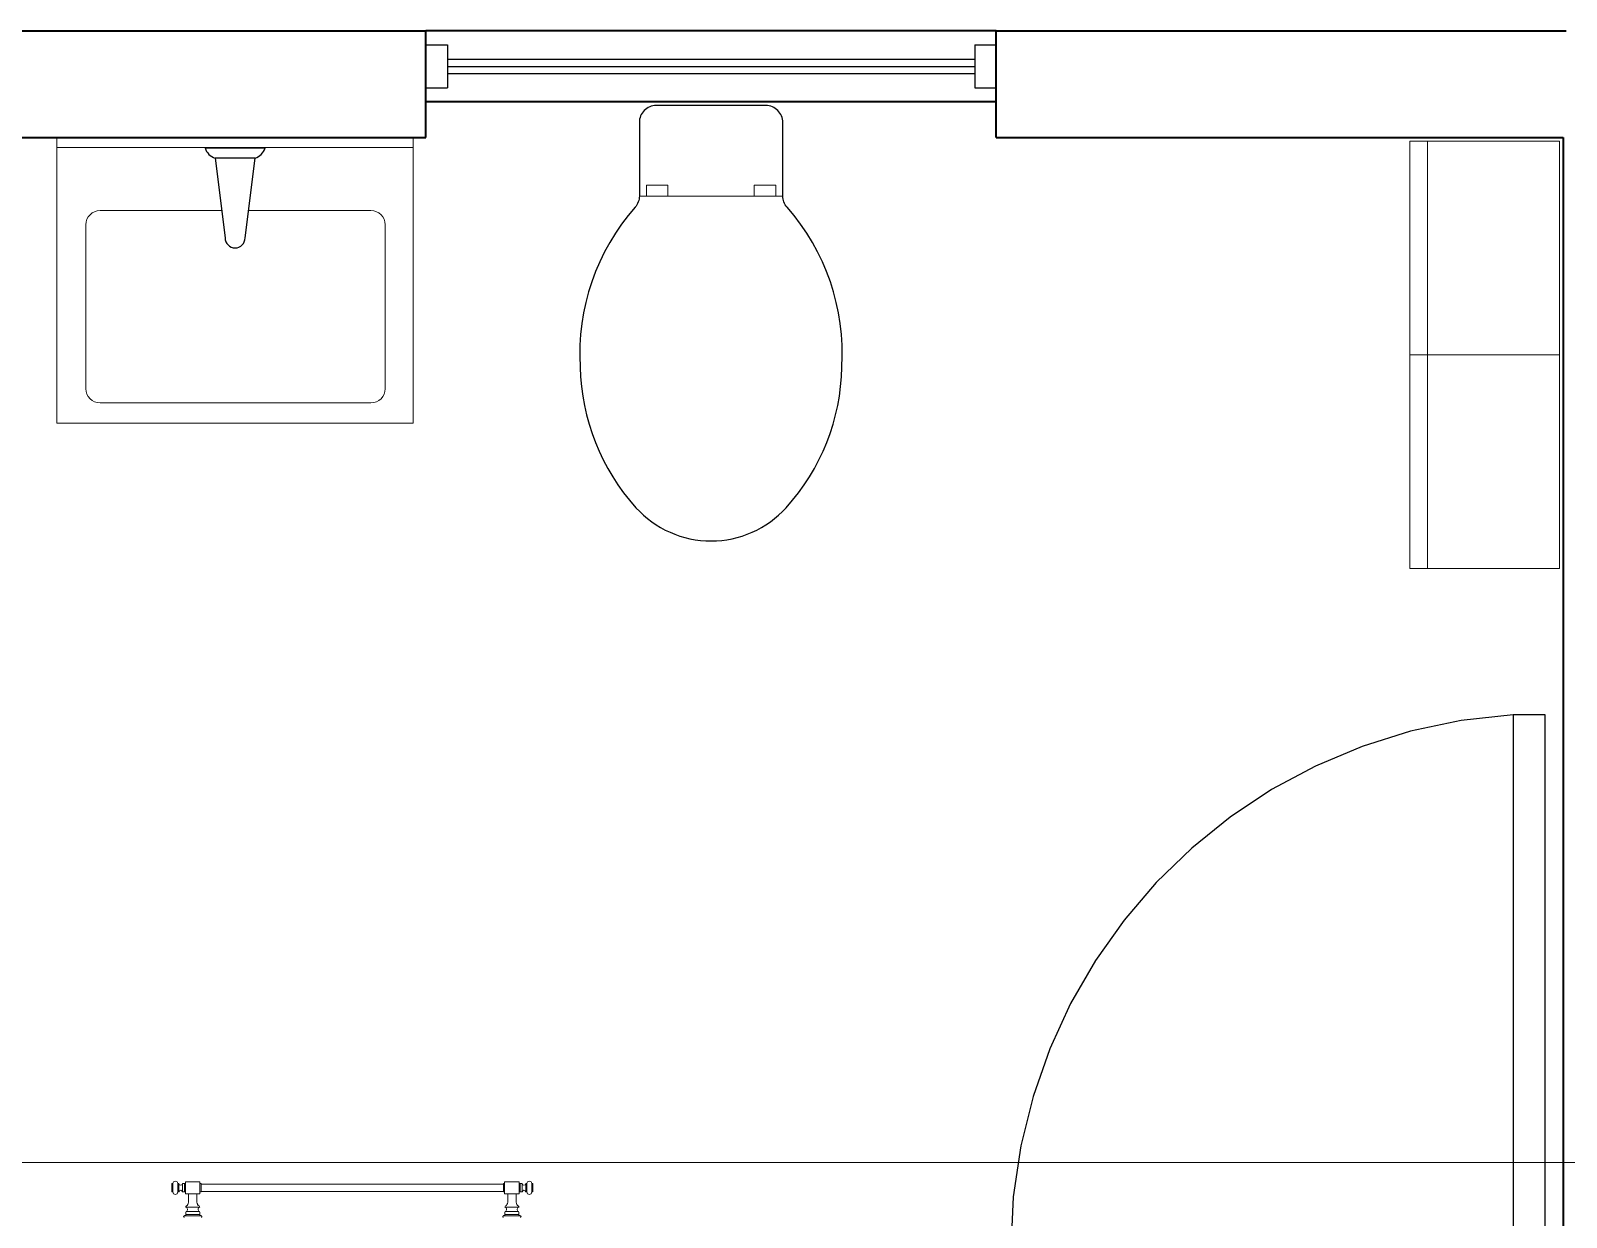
# Model space of a CAD drawing. Header units: metres. Extents: x -56 to -36, y -677 to -309.
# Drawn here: x -54.538 to -52.383, y -315.01 to -313.345 of the extents above; entities that cross this region are included whole.
import ezdxf

# ---------------------------------------------------------------- set-up
doc = ezdxf.new("R2010")
doc.units = ezdxf.units.M
doc.header["$LTSCALE"] = 5
doc.header["$MEASUREMENT"] = 0
doc.linetypes.add('HIDDEN', pattern=[0.375, 0.25, -0.125])
doc.layers.add('A-ANNO-NPLT', color=210, linetype='Continuous', lineweight=18, plot=False)
for name, color, linetype, lineweight in [('A-DOOR-FULL', 7, 'Continuous', 25), ('A-FLOR-LEVL', 7, 'Continuous', 35), ('A-FURN', 7, 'Continuous', 18), ('A-GLAZ-FULL', 4, 'Continuous', 25), ('A-WALL-FULL', 7, 'Continuous', 35), ('A-WALL-FULL-EXTR', 7, 'Continuous', 35), ('A-WALL-FULL-INTR', 7, 'Continuous', 35)]:
    doc.layers.add(name, color=color, linetype=linetype, lineweight=lineweight)

# ---------------------------------------------------------------- blocks, each defined once
blk = doc.blocks.new('DOOR-75')
for points in [[(-0.07, 0.84), (-0.07, 0.09), (-0.025, 0.09), (-0.025, 0.84), (-0.07, 0.84)], [(-0.775, 0.09), (-0.8, 0.09), (-0.8, 0), (-0.755, 0), (-0.755, 0.045), (-0.775, 0.045), (-0.775, 0.09)], [(-0.025, 0.09), (0, 0.09), (0, 0), (-0.045, 0), (-0.045, 0.045), (-0.025, 0.045), (-0.025, 0.09)]]:
    blk.add_lwpolyline(points)
at = {"linetype": 'HIDDEN'}
blk.add_arc((-0.0225, 0.089), 0.7525, 93.6181, 179.9249, dxfattribs=at)

msp = doc.modelspace()

# ---------------------------------------------------------------- linework, layer by layer
for p, q in [((-53.8132, -313.445), (-53.3532, -313.445)), ((-54.209, -313.5098), (-54.2931, -313.5098)), ((-54.223, -313.5238), (-54.2791, -313.5238)), ((-54.2791, -313.5238), (-54.2651, -313.6358)), ((-54.237, -313.6358), (-54.223, -313.5238))]:
    msp.add_line(p, q)
msp.add_lwpolyline([(-53.4825, -313.4737, 0.414214), (-53.5062, -313.45), (-53.5121, -313.45), (-53.6542, -313.45), (-53.6601, -313.45, 0.414214), (-53.6838, -313.4737), (-53.6838, -313.577, -0.182714), (-53.6897, -313.5927, 0.19878), (-53.7667, -313.8171, 0.181234), (-53.6885, -314.0144, 0.443404), (-53.4778, -314.0144, 0.181234), (-53.3996, -313.8171, 0.19878), (-53.4766, -313.5927, -0.182714), (-53.4825, -313.577)], format="xyb", close=True)
for centre, radius, start, end in [((-54.2733, -313.504), 0.0205, 196.1502, 253.8498), ((-54.2287, -313.504), 0.0205, 286.1502, 343.8498), ((-54.251, -313.6358), 0.014, 180, 0)]:
    msp.add_arc(centre, radius, start, end)
at = {"layer": 'A-ANNO-NPLT'}
msp.add_line((-56.0364, -314.9335), (-36.1652, -314.9335), dxfattribs=at)
at = {"layer": 'A-FLOR-LEVL'}
for p, q in [((-53.1832, -313.345), (-53.9832, -313.345)), ((-53.1832, -313.445), (-53.9832, -313.445))]:
    msp.add_line(p, q, dxfattribs=at)
at = {"layer": 'A-FURN'}
for p, q in [((-54.5011, -313.4956), (-54.5011, -313.8956)), ((-54.0011, -313.8956), (-54.0011, -313.4956)), ((-54.5013, -313.5088), (-54.0012, -313.5088)), ((-52.5777, -313.5), (-52.5777, -313.8)), ((-53.6838, -313.577), (-53.4825, -313.577)), ((-53.6738, -313.577), (-53.6738, -313.562)), ((-53.6738, -313.562), (-53.6438, -313.562)), ((-53.6738, -313.577), (-53.6438, -313.577)), ((-53.6438, -313.577), (-53.6438, -313.562)), ((-53.5225, -313.577), (-53.5225, -313.562)), ((-53.5225, -313.562), (-53.4925, -313.562)), ((-53.4925, -313.577), (-53.4925, -313.562)), ((-54.2685, -313.5974), (-54.4404, -313.5974)), ((-54.0604, -313.5974), (-54.2323, -313.5974)), ((-54.4604, -313.6174), (-54.4604, -313.8474)), ((-54.0404, -313.8474), (-54.0404, -313.6174)), ((-52.5777, -313.8), (-52.5777, -314.1)), ((-54.4404, -313.8674), (-54.0604, -313.8674)), ((-54.5011, -313.8956), (-54.0011, -313.8956)), ((-54.3003, -314.9605), (-54.3206, -314.9605)), ((-54.3206, -314.9605), (-54.3206, -314.963)), ((-54.3003, -314.963), (-54.3003, -314.9605)), ((-53.8525, -314.9605), (-53.8728, -314.9605)), ((-53.8728, -314.9605), (-53.8728, -314.963)), ((-53.8525, -314.963), (-53.8525, -314.9605)), ((-54.3383, -314.963), (-54.34, -314.963)), ((-54.34, -314.963), (-54.34, -314.9748)), ((-54.34, -314.9748), (-54.3383, -314.9748)), ((-54.3383, -314.9748), (-54.3383, -314.963)), ((-54.3315, -314.9748), (-54.3315, -314.963)), ((-54.3299, -314.963), (-54.3315, -314.963)), ((-54.3315, -314.9748), (-54.3299, -314.9748)), ((-54.3299, -314.9748), (-54.3299, -314.963)), ((-54.3248, -314.9748), (-54.3248, -314.963)), ((-54.3206, -314.963), (-54.3248, -314.963)), ((-54.3248, -314.9748), (-54.3206, -314.9748)), ((-54.3222, -314.9748), (-54.3222, -314.963)), ((-54.3206, -314.9748), (-54.3206, -314.963)), ((-54.3206, -314.9748), (-54.3206, -314.9773)), ((-54.3206, -314.9773), (-54.3003, -314.9773)), ((-54.3163, -314.9891), (-54.3163, -314.9773)), ((-54.3045, -314.9891), (-54.3045, -314.9773)), ((-54.3003, -314.963), (-54.3003, -314.9748)), ((-54.2986, -314.963), (-54.3003, -314.963)), ((-54.3003, -314.9773), (-54.3003, -314.9748)), ((-54.3003, -314.9748), (-54.2986, -314.9748)), ((-54.2986, -314.9638), (-54.2986, -314.963)), ((-54.2986, -314.974), (-54.2986, -314.9638)), ((-53.8745, -314.9638), (-54.2986, -314.9638)), ((-54.2986, -314.9748), (-54.2986, -314.974)), ((-54.2986, -314.974), (-53.8745, -314.974)), ((-53.8728, -314.963), (-53.8745, -314.963)), ((-53.8745, -314.963), (-53.8745, -314.9638)), ((-53.8745, -314.974), (-53.8745, -314.9638)), ((-53.8745, -314.974), (-53.8745, -314.9748)), ((-53.8745, -314.9748), (-53.8728, -314.9748)), ((-53.8728, -314.963), (-53.8728, -314.9748)), ((-53.8728, -314.9748), (-53.8728, -314.9773)), ((-53.8728, -314.9773), (-53.8525, -314.9773)), ((-53.8685, -314.9891), (-53.8685, -314.9773)), ((-53.8567, -314.9891), (-53.8567, -314.9773)), ((-53.8525, -314.9748), (-53.8525, -314.963)), ((-53.8483, -314.963), (-53.8525, -314.963)), ((-53.8525, -314.9773), (-53.8525, -314.9748)), ((-53.8525, -314.9748), (-53.8483, -314.9748)), ((-53.8508, -314.9748), (-53.8508, -314.963)), ((-53.8483, -314.9748), (-53.8483, -314.963)), ((-53.8432, -314.9748), (-53.8432, -314.963)), ((-53.8415, -314.963), (-53.8432, -314.963)), ((-53.8432, -314.9748), (-53.8415, -314.9748)), ((-53.8415, -314.9748), (-53.8415, -314.963)), ((-53.8348, -314.9748), (-53.8348, -314.963)), ((-53.8331, -314.963), (-53.8348, -314.963)), ((-53.8348, -314.9748), (-53.8331, -314.9748)), ((-53.8331, -314.9748), (-53.8331, -314.963)), ((-54.3004, -314.9959), (-54.3204, -314.9959)), ((-54.3011, -315.0023), (-54.3197, -315.0023)), ((-53.8726, -314.9959), (-53.8527, -314.9959)), ((-53.8719, -315.0023), (-53.8533, -315.0023)), ((-54.3222, -315.0082), (-54.3197, -315.0065)), ((-54.2986, -315.0082), (-54.3222, -315.0082)), ((-54.3011, -315.0065), (-54.3197, -315.0065)), ((-54.2986, -315.0082), (-54.3011, -315.0065)), ((-53.8745, -315.0082), (-53.8719, -315.0065)), ((-53.8745, -315.0082), (-53.8508, -315.0082)), ((-53.8719, -315.0065), (-53.8533, -315.0065)), ((-53.8508, -315.0082), (-53.8533, -315.0065))]:
    msp.add_line(p, q, dxfattribs=at)
for points in [[(-52.6027, -313.8), (-52.3927, -313.8), (-52.3927, -313.5), (-52.6027, -313.5), (-52.6027, -313.8)], [(-52.6027, -314.1), (-52.3927, -314.1), (-52.3927, -313.8), (-52.6027, -313.8), (-52.6027, -314.1)]]:
    msp.add_lwpolyline(points, dxfattribs=at)
for centre, radius, start, end in [((-54.4404, -313.6174), 0.02, 90, 180), ((-54.0604, -313.6174), 0.02, 0, 90), ((-54.4404, -313.8474), 0.02, 180, 270), ((-54.0604, -313.8474), 0.02, 270, 0), ((-54.3349, -314.963), 0.00338, 0, 180), ((-53.8381, -314.963), 0.00338, 0, 180), ((-54.3349, -314.9748), 0.00338, 180, 0), ((-54.3273, -314.9628), 0.00254, 184.9791, 355.0209), ((-54.3273, -314.975), 0.00254, 4.9791, 175.0209), ((-53.8457, -314.9628), 0.00254, 184.9791, 355.0209), ((-53.8457, -314.975), 0.00254, 4.9791, 175.0209), ((-53.8381, -314.9748), 0.00338, 180, 0), ((-54.3184, -314.9962), 0.00198, 115.0904, 171.4838), ((-54.3213, -314.9992), 0.00347, 297.6503, 74.3678), ((-54.3167, -315.0044), 0.00364, 144.5107, 215.4893), ((-54.3211, -314.9906), 0.00422, 295.0904, 332.6868), ((-54.3253, -314.9884), 0.00902, 332.6868, 355.102), ((-54.2955, -314.9884), 0.00902, 184.898, 207.3132), ((-54.2998, -314.9906), 0.00422, 207.3132, 244.9096), ((-54.2995, -314.9992), 0.00347, 105.6322, 242.3497), ((-54.3024, -314.9962), 0.00198, 8.5162, 64.9096), ((-54.3041, -315.0044), 0.00364, 324.5107, 35.4893), ((-53.8706, -314.9962), 0.00198, 115.0904, 171.4838), ((-53.8735, -314.9992), 0.00347, 297.6503, 74.3678), ((-53.869, -315.0044), 0.00364, 144.5107, 215.4893), ((-53.8733, -314.9906), 0.00422, 295.0904, 332.6868), ((-53.8775, -314.9884), 0.00902, 332.6868, 355.102), ((-53.8477, -314.9884), 0.00902, 184.898, 207.3132), ((-53.852, -314.9906), 0.00422, 207.3132, 244.9096), ((-53.8517, -314.9992), 0.00347, 105.6322, 242.3497), ((-53.8546, -314.9962), 0.00198, 8.5162, 64.9096), ((-53.8563, -315.0044), 0.00364, 324.5107, 35.4893), ((-54.3222, -315.0093), 0.00106, 90, 270), ((-54.2986, -315.0093), 0.00106, 270, 90), ((-53.8745, -315.0093), 0.00106, 90, 270), ((-53.8508, -315.0093), 0.00106, 270, 90)]:
    msp.add_arc(centre, radius, start, end, dxfattribs=at)
at = {"layer": 'A-GLAZ-FULL'}
for p, q in [((-53.9832, -313.365), (-53.9532, -313.365)), ((-53.2132, -313.365), (-53.1832, -313.365)), ((-53.9532, -313.385), (-53.2132, -313.385)), ((-53.9532, -313.395), (-53.2132, -313.395)), ((-53.9532, -313.405), (-53.2132, -313.405)), ((-53.9832, -313.425), (-53.9532, -313.425)), ((-53.2132, -313.425), (-53.1832, -313.425))]:
    msp.add_line(p, q, dxfattribs=at)
at = {"layer": 'A-GLAZ-FULL', "ltscale": 0.001}
for p, q in [((-53.9532, -313.365), (-53.9532, -313.425)), ((-53.2132, -313.365), (-53.2132, -313.425))]:
    msp.add_line(p, q, dxfattribs=at)
at = {"layer": 'A-WALL-FULL'}
msp.add_line((-53.1832, -313.495), (-52.3877, -313.495), dxfattribs=at)
at = {"layer": 'A-WALL-FULL-EXTR'}
for p, q in [((-55.5832, -313.345), (-53.9832, -313.345)), ((-53.9832, -313.495), (-53.9832, -313.345)), ((-55.4332, -313.495), (-53.9832, -313.495)), ((-52.3877, -313.495), (-52.3877, -315.055))]:
    msp.add_line(p, q, dxfattribs=at)
at = {"layer": 'A-WALL-FULL-INTR'}
for p, q in [((-53.1832, -313.345), (-52.3832, -313.345)), ((-53.1832, -313.495), (-53.1832, -313.345))]:
    msp.add_line(p, q, dxfattribs=at)

# ---------------------------------------------------------------- block references
at = {"layer": 'A-DOOR-FULL'}
msp.add_blockref('DOOR-75', (-52.3877, -315.145), dxfattribs=at)

doc.saveas('drawing.dxf')
